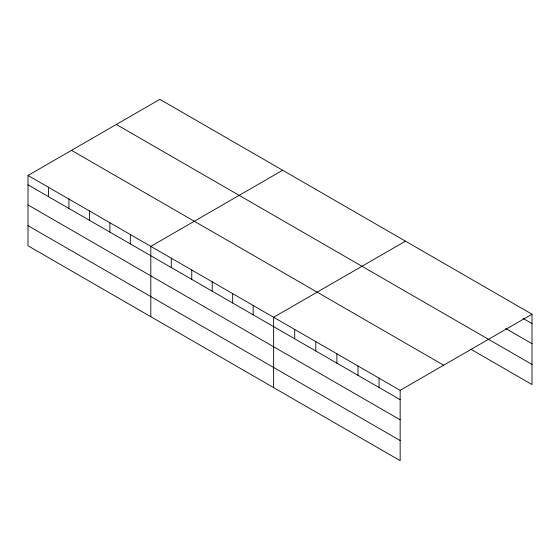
<?xml version="1.0" encoding="UTF-8"?>
<svg xmlns="http://www.w3.org/2000/svg" width="560" height="560" viewBox="0 0 560 560"><rect width="100%" height="100%" fill="white"/><g stroke="black" fill="none" stroke-linecap="round" stroke-linejoin="round"><path stroke-width="0.84" d="M28 175.462L400.155 390.327L400.155 460.656L28 245.791L28 175.462L159.845 99.344L532 314.209L532 384.538L470.995 349.314M282.653 170.247L150.808 246.372L150.808 316.701M405.468 241.157L273.623 317.275L273.623 387.604M400.155 390.327L532 314.209M522.963 318.353L532 323.568M505.638 328.468L532 343.686M116.333 124.467L532 364.413M71.512 150.346L443.667 365.204M28 184.828L400.155 399.686M28 204.946L400.155 419.804M28 225.673L400.155 440.538M379.064 378.154L379.064 387.513M357.98 365.974L357.98 375.34M336.889 353.801L336.889 363.16M315.798 341.621L315.798 350.987M294.714 329.448L294.714 338.814M253.155 305.459L253.155 314.818M232.687 293.636L232.687 303.002M212.219 281.82L212.219 291.186M191.751 270.004L191.751 279.363M171.283 258.188L171.283 267.547M130.34 234.549L130.34 243.915M109.872 222.733L109.872 232.099M89.404 210.917L89.404 220.276M68.936 199.101L68.936 208.46M48.468 187.285L48.468 196.644"/></g></svg>
